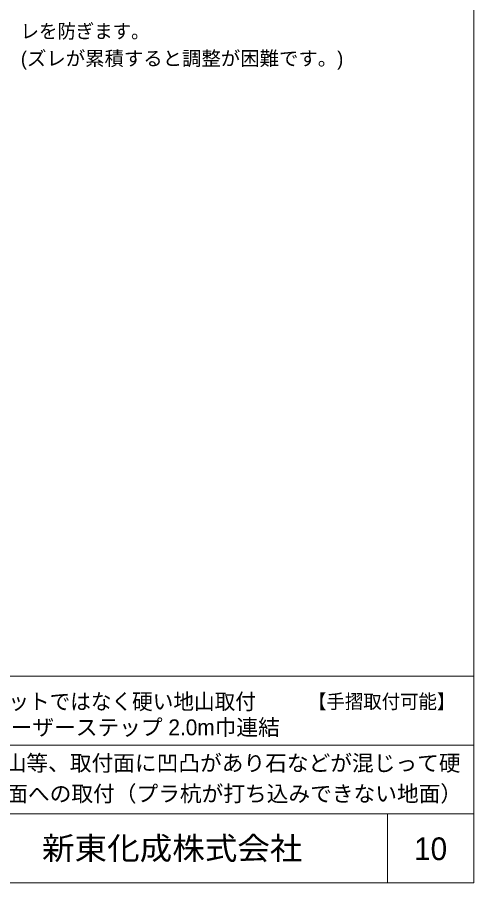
# Model space of a CAD drawing. Units: millimetres at full size, sheet at 1:20; details may follow other scales. Extents: x 200 to 8200, y 200 to 5740.
# Drawn here: x 6611 to 8200, y 200 to 3217 of the extents above; entities that cross this region are included whole.
import ezdxf
from ezdxf.enums import TextEntityAlignment as Align

# ---------------------------------------------------------------- set-up
doc = ezdxf.new("R2010")
doc.units = ezdxf.units.MM
doc.header["$LTSCALE"] = 20
doc.layers.add('図面枠-A3', color=7, linetype='Continuous', lineweight=20)
doc.layers.add('文字', color=7, linetype='Continuous')
doc.styles.add('ＭＳ Ｐゴシック', font='')
doc.styles.get('ＭＳ Ｐゴシック').set_extended_font_data('MS PGothic')

msp = doc.modelspace()

# ---------------------------------------------------------------- linework, layer by layer
at = {"layer": '図面枠-A3'}
for p, q in [((6400, 920), (8200, 920)), ((6400, 680), (8200, 680)), ((6400, 440), (8200, 440)), ((7900, 200), (7900, 440))]:
    msp.add_line(p, q, dxfattribs=at)
msp.add_lwpolyline([(200, 200), (8200, 200), (8200, 5740), (200, 5740)], close=True, dxfattribs=at)

# ---------------------------------------------------------------- texts
at = {"layer": '図面枠-A3', "style": 'ＭＳ Ｐゴシック', "width": 1.05}
msp.add_text('新東化成株式会社', height=79.18, dxfattribs=at).set_placement((7150, 320), align=Align.MIDDLE_CENTER)
at = {"layer": '図面枠-A3', "style": 'ＭＳ Ｐゴシック'}
msp.add_text('10', height=79.18, dxfattribs=at).set_placement((8050, 318.3), align=Align.MIDDLE_CENTER)
at = {"layer": '文字', "style": 'ＭＳ Ｐゴシック', "width": 0.95}
msp.add_text('レを防ぎます。', height=49.49, dxfattribs=at).set_placement((6621.91, 3129.2), align=Align.BOTTOM_LEFT)
at = {"layer": '文字', "style": 'ＭＳ Ｐゴシック'}
for s, height, p in [('(ズレが累積すると調整が困難です。)', 49.49, (6622.76, 3034.22)), ('＊地山等、取付面に凹凸があり石などが混じって硬', 55.43, (6415.32, 572.72)), ('い地面への取付（プラ杭が打ち込みできない地面）', 55.43, (6420.73, 466.03))]:
    msp.add_text(s, height=height, dxfattribs=at).set_placement(p, align=Align.BOTTOM_LEFT)
at = {"layer": '文字', "style": 'ＭＳ Ｐゴシック', "width": 0.95}
msp.add_text('フラットではなく硬い地山取付', height=55.43, dxfattribs=at).set_placement((6938.51, 831.66), align=Align.MIDDLE_CENTER)
msp.add_text('【手摺取付可能】', height=49.49, dxfattribs=at).set_placement((8136.09, 831.66), align=Align.MIDDLE_RIGHT)
at = {"layer": '文字', "style": 'ＭＳ Ｐゴシック'}
msp.add_text('リバーザーステップ 2.0m巾連結', height=55.43, dxfattribs=at).set_placement((6436.1, 741.66), align=Align.MIDDLE_LEFT)

doc.saveas('drawing.dxf')
